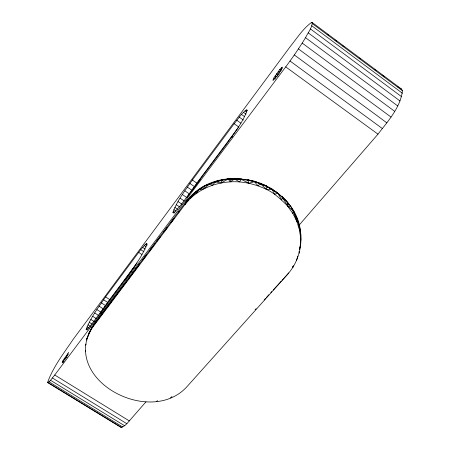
<?xml version="1.0" encoding="UTF-8"?>
<svg xmlns="http://www.w3.org/2000/svg" width="450" height="450" viewBox="0 0 450 450"><rect width="100%" height="100%" fill="white"/><g stroke="black" fill="none" stroke-linecap="round" stroke-linejoin="round"><path stroke-width="0.67" d="M299.531 249.373C312.772 186.986 221.833 152.989 185.85 202.022L93.988 324.36C57.296 377.618 149.271 428.237 186.941 386.702L287.848 274.033C298.8 261.669 303.576 243.428 299.424 227.492M145.963 401.844L126.844 423.72L124.616 425.756L121.365 427.5L47.565 382.517C53.139 366.874 63.793 353.261 73.035 339.531L290.661 46.018C297.197 37.929 302.946 28.693 311.439 22.5L312.289 22.556L401.625 89.128L402.429 90.714C400.528 107.573 387.917 121.151 377.983 134.156L298.8 225.506M300.364 245.306L300.786 238.376M300.465 234.866L300.133 228.836L299.301 229.179L300.549 237.279L300.848 234.568L300.555 233.572L300.623 234.945M292.809 266.428L292.708 267.683L293.31 265.725M295.892 216.731C298.367 220.371 299.121 224.848 299.301 229.179L296.736 221.214L297.011 218.334L290.767 206.528L286.914 201.645L277.622 193.382L272.284 189.692L266.558 186.491L254.329 181.176L241.194 179.336L228.223 179.027L222.041 179.797L209.498 184.005L204.103 186.289L193.888 193.494L190.254 198.574L184.781 204.767L92.469 327.566L89.066 333.045L91.817 327.673L105.801 308.869M298.761 223.149L296.736 221.214L292.894 213.57L293.175 210.746C284.304 203.619 277.228 194.259 266.563 189.478C258.103 185.333 248.963 182.784 239.58 181.918C221.794 180.63 203.293 186.137 190.254 198.574L189.602 197.572C195.424 191.964 201.774 186.643 209.576 184.072M292.894 213.57L287.843 206.409L288.157 203.636M300.33 242.921L300.853 239.749M85.68 350.241L85.444 351.624L85.731 350.387M89.263 333.562L90.669 329.856M172.952 212.406C177.131 200.509 185.304 190.373 192.352 180.028L234.146 123.728C238.213 119.059 241.403 112.809 246.909 109.783L247.134 110.34C242.781 122.462 234.399 132.756 227.154 143.274L180.759 205.178L175.056 211.691L173.908 212.602L173.205 212.839L172.952 212.406L174.105 213.176M254.216 181.373L260.483 183.24L260.516 183.831L257.951 185.794L254.216 181.373L257.158 182.565M129.482 273.679L90.894 325.232L87.896 328.697L86.923 329.541L86.344 329.771L86.164 329.377C90.641 317.576 98.477 307.271 105.581 296.916L140.715 249.654L145.417 244.266L146.835 243.534C142.757 256.764 132.846 267.778 125.522 279.45M299.469 249.559L300.476 245.34M91.474 328.984L91.817 327.673L92.469 327.566L93.988 324.36L120.651 289.074M300.347 243.574L300.679 242.325M296.494 260.696L297.776 256.044M47.565 382.517L49.044 381.819L50.518 380.278L54.737 375.002L285.716 66.887C292.736 57.448 299.424 47.756 305.516 37.688C307.851 32.805 312.064 28.119 312.289 22.556M230.248 181.817L231.036 179.241L241.498 178.819L239.58 181.918L234.607 179.055L230.248 181.817L228.223 179.027L215.443 181.884L212.349 185.254L209.498 184.005L204.176 188.696L198.664 189.849L190.254 198.574M215.882 181.328L215.443 181.884L221.102 182.942L222.041 179.797L222.581 180.023L215.882 181.328L211.404 183.302M88.521 335.166L91.817 327.673M281.706 196.718L282.381 196.83L282.521 197.528L281.678 199.912L277.526 192.724L272.284 189.692L266.563 189.478L266.558 185.889L254.227 181.738L248.884 183.251L247.759 180.231L247.95 179.702L253.592 181.209M62.364 361.935L62.218 362.812L65.886 357.907L68.726 352.35L63.011 360.675L62.364 361.935L63.405 362.582M189.067 198.484L190.254 196.892L185.85 202.022L184.781 204.767L189.602 197.572L193.033 194.501M86.901 340.166L86.749 338.968L89.499 332.257L89.066 333.045M86.749 338.968L88.065 336.285M85.534 345.206L86.062 344.121M273.87 77.985L272.897 80.263L273.251 80.274C276.986 76.483 280.333 72.028 282.364 67.089L279.765 69.457L273.87 77.985L275.383 79.082M234.607 179.055L234.883 178.521L228.223 179.027L221.102 182.942M288.444 272.869L287.848 274.033L282.161 280.243M196.763 193.168L199.243 189.225M99.922 313.914L107.629 302.394L137.019 263.042M234.146 123.728L238.792 127.001L196.83 183.094L186.834 197.584L182.362 194.546M191.211 191.818L200.801 178.808M231.733 137.649L232.487 136.541M130.455 272.227L134.336 267.047M185.85 202.022L188.274 199.547M106.65 307.744L112.579 299.891M113.422 298.766L119.351 290.914M120.195 289.789L126.124 281.936M128.239 279.129L132.896 272.959M135.011 270.152L139.669 263.981M142.211 260.612L145.176 256.686M149.406 251.078L151.948 247.708M152.792 246.589L153.641 245.464M156.606 241.537L160.414 236.486M163.8 231.998L167.186 227.509M170.994 222.463L173.959 218.531L171.006 222.424M178.616 212.361L179.466 211.241L178.2 212.901M121.494 287.955L127.418 280.114M128.267 278.994L134.19 271.153M135.034 270.034L139.691 263.869M142.656 259.948L146.464 254.908M149.844 250.431L154.924 243.709M157.039 240.907L160.425 236.424M163.811 231.947L167.197 227.464M99.056 317.902L93.988 324.36M99.911 316.789L104.597 310.674M108.006 306.231L111.414 301.787M116.1 295.673L116.949 294.559M209.498 184.005L209.987 183.431M255.15 309.741L256.095 308.706M264.15 299.908L265.573 298.356M266.524 297.321L268.892 294.733M270.787 292.663L271.733 291.628M273.156 290.076L281.211 281.278M187.082 201.139L188.528 199.682M170.482 397.912L172.013 396.517M201.375 188.454L202.528 187.65M203.676 186.846L204.823 186.036L204.103 186.289L204.176 188.696M156.555 401.383L157.624 400.652M193.888 193.494L197.899 190.811M204.103 186.289L209.554 184.072M65.846 358.329L63.956 359.038L64.991 359.685M266.558 185.889L260.483 183.24M277.622 193.382L274.534 194.22L272.042 188.994L266.777 186.294M223.914 179.769L228.6 178.881L228.223 179.027L231.036 179.241M67.511 355.382L66.251 355.472L66.994 356.546M280.243 71.376L278.201 71.466L279.219 73.232M282.521 197.528L287.843 206.409L290.767 206.528M276.941 192.69L277.526 192.724M281.683 69.626L279.765 69.457L281.278 70.56M65.081 357.238L67.072 357.525M278.567 74.138L276.57 73.733L277.965 76.112M277.014 76.421L275.068 75.994L275.732 77.901M247.759 180.231L254.227 181.738M400.078 88.538L401.625 89.128M247.95 179.702L250.329 180.743M266.558 186.491L272.042 188.994L276.396 192.279M241.194 179.336L248.884 183.251M282.656 197.696L286.914 201.645L287.843 206.409M50.518 380.278L124.616 425.756M49.044 381.819L122.771 427.027M48.054 382.567L121.365 427.5M54.737 375.002L129.392 420.964M52.436 377.983L126.844 423.72M63.011 360.675L64.052 361.316M67.331 353.959L68.366 354.606M86.991 326.841L89.089 328.162M86.383 328.387L87.435 329.051M86.164 329.377L87.221 330.047M90.866 319.444L94.416 321.694M89.269 322.296L91.873 323.938M87.964 324.787L90.579 326.436M94.725 312.998L98.848 315.619M92.7 316.311L96.244 318.561M99.107 306.186L103.213 308.807M96.879 309.589L100.991 312.21M103.517 299.756L107.629 302.394M101.34 302.878L105.446 305.505M105.581 296.916L109.699 299.559M138.645 252.377L141.84 254.475M144.152 245.531L146.301 246.954M142.571 247.348L145.243 249.114M140.715 249.654L143.916 251.764M146.323 243.585L147.409 244.305M145.417 244.266L147.037 245.334M174.847 207.394L177.677 209.306M173.796 209.632L176.068 211.162M173.154 211.32L174.87 212.473M178.048 201.572L181.974 204.232M176.282 204.683L179.662 206.966M180.09 198.163L184.011 200.824M187.312 187.093L191.779 190.136M184.792 190.822L189.259 193.86M192.352 180.028L196.83 183.094M189.855 183.459L194.327 186.514M236.784 120.251L240.924 123.176M241.504 114.463L244.631 116.685M239.259 117.129L243.411 120.071M246.201 109.946L247.258 110.7M245.031 110.807L246.611 111.932M243.45 112.331L246.066 114.193M285.716 66.887L377.983 134.156M290.025 61.014L382.528 128.666M294.306 54.951L386.921 122.901M298.412 48.904L390.999 117.045M305.516 37.688L397.665 105.885M302.192 43.082L394.622 111.302M308.278 32.906L400.022 100.969M311.439 22.5L312.564 23.338M327.15 34.206L328.269 35.038M335.002 40.056L336.684 41.31M342.855 45.906L343.98 46.744M359.123 58.027L360.248 58.86M374.833 69.727L375.952 70.566M382.123 75.161L384.368 76.832M397.834 86.867L398.953 87.699M312.407 23.653L402.429 90.714M311.771 25.785L402.435 93.268M310.382 28.901L401.631 96.716M295.093 214.982L293.827 211.343L293.175 210.746L296.736 221.214M260.516 183.831L266.563 189.478M281.588 67.444L282.398 68.383M282.381 196.83L285.981 201.133M287.235 202.719L288.484 204.306M291.375 208.069L293.827 211.343M298.074 221.895L298.671 224.381M299.059 251.387L299.109 253.204M186.238 202.264L185.389 203.383L186.238 202.258"/></g></svg>
